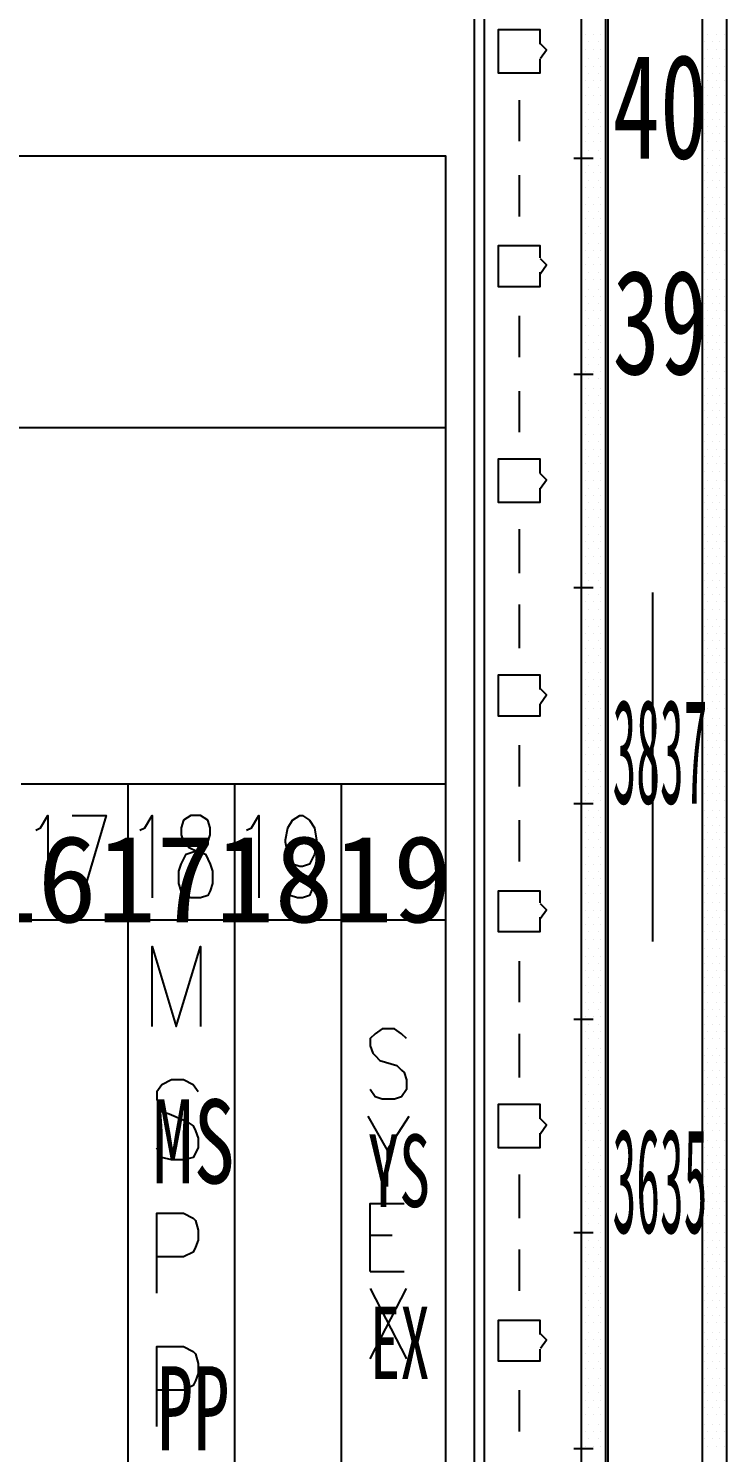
# Model space of a CAD drawing. Header units: metres. Extents: x 17 to 1264, y 17 to 859.
# Drawn here: x 301.1 to 342.6, y 573.6 to 658.2 of the extents above; entities that cross this region are included whole.
import ezdxf

# ---------------------------------------------------------------- set-up
doc = ezdxf.new("R2010")
doc.units = ezdxf.units.M
for name, color, linetype in [('LINES', 7, 'Continuous'), ('POLYLINES', 4, 'Continuous'), ('RECTS', 7, 'Continuous'), ('TEXTS', 3, 'Continuous')]:
    doc.layers.add(name, color=color, linetype=linetype)

msp = doc.modelspace()

# ---------------------------------------------------------------- linework, layer by layer
at = {"layer": 'LINES'}
for p, q in [((327.59, 152.64), (327.59, 755.14)), ((334.22, 657.79), (334.22, 657.79)), ((334.65, 657.79), (334.65, 657.79)), ((335.08, 657.79), (335.08, 657.79)), ((341.42, 657.79), (341.42, 657.79)), ((341.99, 657.79), (341.99, 657.79)), ((342.43, 657.79), (342.43, 657.79)), ((334.22, 656.93), (334.22, 656.93)), ((334.36, 657.36), (334.36, 657.36)), ((334.65, 656.93), (334.65, 656.93)), ((334.94, 657.36), (334.94, 657.36)), ((335.08, 656.93), (335.08, 656.93)), ((335.37, 657.36), (335.37, 657.36)), ((341.27, 657.36), (341.27, 657.36)), ((341.42, 656.93), (341.42, 656.93)), ((341.71, 657.36), (341.71, 657.36)), ((341.99, 656.93), (341.99, 656.93)), ((342.14, 657.36), (342.14, 657.36)), ((342.43, 656.93), (342.43, 656.93)), ((334.36, 656.35), (334.36, 656.35)), ((334.94, 656.35), (334.94, 656.35)), ((335.37, 656.35), (335.37, 656.35)), ((341.27, 656.35), (341.27, 656.35)), ((341.71, 656.35), (341.71, 656.35)), ((342.14, 656.35), (342.14, 656.35)), ((334.22, 655.92), (334.22, 655.92)), ((334.36, 655.49), (334.36, 655.49)), ((334.65, 655.92), (334.65, 655.92)), ((334.94, 655.49), (334.94, 655.49)), ((335.08, 655.92), (335.08, 655.92)), ((335.37, 655.49), (335.37, 655.49)), ((341.27, 655.49), (341.27, 655.49)), ((341.42, 655.92), (341.42, 655.92)), ((341.71, 655.49), (341.71, 655.49)), ((341.99, 655.92), (341.99, 655.92)), ((342.14, 655.49), (342.14, 655.49)), ((342.43, 655.92), (342.43, 655.92)), ((334.22, 655.06), (334.22, 655.06)), ((334.36, 654.62), (334.36, 654.62)), ((334.65, 655.06), (334.65, 655.06)), ((334.94, 654.62), (334.94, 654.62)), ((335.08, 655.06), (335.08, 655.06)), ((335.37, 654.62), (335.37, 654.62)), ((341.27, 654.62), (341.27, 654.62)), ((341.42, 655.06), (341.42, 655.06)), ((341.71, 654.62), (341.71, 654.62)), ((341.99, 655.06), (341.99, 655.06)), ((342.14, 654.62), (342.14, 654.62)), ((342.43, 655.06), (342.43, 655.06)), ((330.26, 653.9), (330.26, 651.46)), ((334.22, 654.19), (334.22, 654.19)), ((334.36, 653.62), (334.36, 653.62)), ((334.65, 654.19), (334.65, 654.19)), ((334.94, 653.62), (334.94, 653.62)), ((335.08, 654.19), (335.08, 654.19)), ((335.37, 653.62), (335.37, 653.62)), ((341.27, 653.62), (341.27, 653.62)), ((341.42, 654.19), (341.42, 654.19)), ((341.71, 653.62), (341.71, 653.62)), ((341.99, 654.19), (341.99, 654.19)), ((342.14, 653.62), (342.14, 653.62)), ((342.43, 654.19), (342.43, 654.19)), ((334.22, 653.18), (334.22, 653.18)), ((334.36, 652.75), (334.36, 652.75)), ((334.65, 653.18), (334.65, 653.18)), ((334.94, 652.75), (334.94, 652.75)), ((335.08, 653.18), (335.08, 653.18)), ((335.37, 652.75), (335.37, 652.75)), ((341.27, 652.75), (341.27, 652.75)), ((341.42, 653.18), (341.42, 653.18)), ((341.71, 652.75), (341.71, 652.75)), ((341.99, 653.18), (341.99, 653.18)), ((342.14, 652.75), (342.14, 652.75)), ((342.43, 653.18), (342.43, 653.18)), ((334.22, 652.32), (334.22, 652.32)), ((334.36, 651.89), (334.36, 651.89)), ((334.65, 652.32), (334.65, 652.32)), ((334.94, 651.89), (334.94, 651.89)), ((335.08, 652.32), (335.08, 652.32)), ((335.37, 651.89), (335.37, 651.89)), ((341.27, 651.89), (341.27, 651.89)), ((341.42, 652.32), (341.42, 652.32)), ((341.71, 651.89), (341.71, 651.89)), ((341.99, 652.32), (341.99, 652.32)), ((342.14, 651.89), (342.14, 651.89)), ((342.43, 652.32), (342.43, 652.32)), ((334.22, 651.46), (334.22, 651.46)), ((334.65, 651.46), (334.65, 651.46)), ((335.08, 651.46), (335.08, 651.46)), ((341.42, 651.46), (341.42, 651.46)), ((341.99, 651.46), (341.99, 651.46)), ((342.43, 651.46), (342.43, 651.46)), ((328.17, 650.59), (328.17, 433.58)), ((333.5, 650.45), (334.65, 650.45)), ((334.22, 650.45), (334.22, 650.45)), ((334.36, 650.88), (334.36, 650.88)), ((334.65, 650.45), (334.65, 650.45)), ((334.94, 650.88), (334.94, 650.88)), ((335.08, 650.45), (335.08, 650.45)), ((335.37, 650.88), (335.37, 650.88)), ((341.27, 650.88), (341.27, 650.88)), ((341.42, 650.45), (341.42, 650.45)), ((341.71, 650.88), (341.71, 650.88)), ((341.99, 650.45), (341.99, 650.45)), ((342.14, 650.88), (342.14, 650.88)), ((342.43, 650.45), (342.43, 650.45)), ((330.26, 649.44), (330.26, 646.99)), ((334.22, 649.58), (334.22, 649.58)), ((334.36, 650.02), (334.36, 650.02)), ((334.65, 649.58), (334.65, 649.58)), ((334.94, 650.02), (334.94, 650.02)), ((335.08, 649.58), (335.08, 649.58)), ((335.37, 650.02), (335.37, 650.02)), ((341.27, 650.02), (341.27, 650.02)), ((341.42, 649.58), (341.42, 649.58)), ((341.71, 650.02), (341.71, 650.02)), ((341.99, 649.58), (341.99, 649.58)), ((342.14, 650.02), (342.14, 650.02)), ((342.43, 649.58), (342.43, 649.58)), ((334.22, 648.72), (334.22, 648.72)), ((334.36, 649.15), (334.36, 649.15)), ((334.65, 648.72), (334.65, 648.72)), ((334.94, 649.15), (334.94, 649.15)), ((335.08, 648.72), (335.08, 648.72)), ((335.37, 649.15), (335.37, 649.15)), ((341.27, 649.15), (341.27, 649.15)), ((341.42, 648.72), (341.42, 648.72)), ((341.71, 649.15), (341.71, 649.15)), ((341.99, 648.72), (341.99, 648.72)), ((342.14, 649.15), (342.14, 649.15)), ((342.43, 648.72), (342.43, 648.72)), ((334.22, 647.71), (334.22, 647.71)), ((334.36, 648.14), (334.36, 648.14)), ((334.65, 647.71), (334.65, 647.71)), ((334.94, 648.14), (334.94, 648.14)), ((335.08, 647.71), (335.08, 647.71)), ((335.37, 648.14), (335.37, 648.14)), ((341.27, 648.14), (341.27, 648.14)), ((341.42, 647.71), (341.42, 647.71)), ((341.71, 648.14), (341.71, 648.14)), ((341.99, 647.71), (341.99, 647.71)), ((342.14, 648.14), (342.14, 648.14)), ((342.43, 647.71), (342.43, 647.71)), ((334.22, 646.85), (334.22, 646.85)), ((334.36, 647.28), (334.36, 647.28)), ((334.65, 646.85), (334.65, 646.85)), ((334.94, 647.28), (334.94, 647.28)), ((335.08, 646.85), (335.08, 646.85)), ((335.37, 647.28), (335.37, 647.28)), ((341.27, 647.28), (341.27, 647.28)), ((341.42, 646.85), (341.42, 646.85)), ((341.71, 647.28), (341.71, 647.28)), ((341.99, 646.85), (341.99, 646.85)), ((342.14, 647.28), (342.14, 647.28)), ((342.43, 646.85), (342.43, 646.85)), ((334.22, 645.98), (334.22, 645.98)), ((334.36, 646.42), (334.36, 646.42)), ((334.65, 645.98), (334.65, 645.98)), ((334.94, 646.42), (334.94, 646.42)), ((335.08, 645.98), (335.08, 645.98)), ((335.37, 646.42), (335.37, 646.42)), ((341.27, 646.42), (341.27, 646.42)), ((341.42, 645.98), (341.42, 645.98)), ((341.71, 646.42), (341.71, 646.42)), ((341.99, 645.98), (341.99, 645.98)), ((342.14, 646.42), (342.14, 646.42)), ((342.43, 645.98), (342.43, 645.98)), ((334.36, 645.41), (334.36, 645.41)), ((334.94, 645.41), (334.94, 645.41)), ((335.37, 645.41), (335.37, 645.41)), ((341.27, 645.41), (341.27, 645.41)), ((341.71, 645.41), (341.71, 645.41)), ((342.14, 645.41), (342.14, 645.41)), ((334.22, 644.98), (334.22, 644.98)), ((334.36, 644.54), (334.36, 644.54)), ((334.65, 644.98), (334.65, 644.98)), ((334.94, 644.54), (334.94, 644.54)), ((335.08, 644.98), (335.08, 644.98)), ((335.37, 644.54), (335.37, 644.54)), ((341.27, 644.54), (341.27, 644.54)), ((341.42, 644.98), (341.42, 644.98)), ((341.71, 644.54), (341.71, 644.54)), ((341.99, 644.98), (341.99, 644.98)), ((342.14, 644.54), (342.14, 644.54)), ((342.43, 644.98), (342.43, 644.98)), ((334.22, 644.11), (334.22, 644.11)), ((334.36, 643.68), (334.36, 643.68)), ((334.65, 644.11), (334.65, 644.11)), ((334.94, 643.68), (334.94, 643.68)), ((335.08, 644.11), (335.08, 644.11)), ((335.37, 643.68), (335.37, 643.68)), ((341.27, 643.68), (341.27, 643.68)), ((341.42, 644.11), (341.42, 644.11)), ((341.71, 643.68), (341.71, 643.68)), ((341.99, 644.11), (341.99, 644.11)), ((342.14, 643.68), (342.14, 643.68)), ((342.43, 644.11), (342.43, 644.11)), ((334.22, 643.25), (334.22, 643.25)), ((334.36, 642.67), (334.36, 642.67)), ((334.65, 643.25), (334.65, 643.25)), ((334.94, 642.67), (334.94, 642.67)), ((335.08, 643.25), (335.08, 643.25)), ((335.37, 642.67), (335.37, 642.67)), ((341.27, 642.67), (341.27, 642.67)), ((341.42, 643.25), (341.42, 643.25)), ((341.71, 642.67), (341.71, 642.67)), ((341.99, 643.25), (341.99, 643.25)), ((342.14, 642.67), (342.14, 642.67)), ((342.43, 643.25), (342.43, 643.25)), ((334.22, 642.24), (334.22, 642.24)), ((334.36, 641.81), (334.36, 641.81)), ((334.65, 642.24), (334.65, 642.24)), ((334.94, 641.81), (334.94, 641.81)), ((335.08, 642.24), (335.08, 642.24)), ((335.37, 641.81), (335.37, 641.81)), ((341.27, 641.81), (341.27, 641.81)), ((341.42, 642.24), (341.42, 642.24)), ((341.71, 641.81), (341.71, 641.81)), ((341.99, 642.24), (341.99, 642.24)), ((342.14, 641.81), (342.14, 641.81)), ((342.43, 642.24), (342.43, 642.24)), ((330.26, 641.09), (330.26, 638.64)), ((334.22, 641.38), (334.22, 641.38)), ((334.36, 640.94), (334.36, 640.94)), ((334.65, 641.38), (334.65, 641.38)), ((334.94, 640.94), (334.94, 640.94)), ((335.08, 641.38), (335.08, 641.38)), ((335.37, 640.94), (335.37, 640.94)), ((341.27, 640.94), (341.27, 640.94)), ((341.42, 641.38), (341.42, 641.38)), ((341.71, 640.94), (341.71, 640.94)), ((341.99, 641.38), (341.99, 641.38)), ((342.14, 640.94), (342.14, 640.94)), ((342.43, 641.38), (342.43, 641.38)), ((334.22, 640.51), (334.22, 640.51)), ((334.65, 640.51), (334.65, 640.51)), ((335.08, 640.51), (335.08, 640.51)), ((341.42, 640.51), (341.42, 640.51)), ((341.99, 640.51), (341.99, 640.51)), ((342.43, 640.51), (342.43, 640.51)), ((334.22, 639.5), (334.22, 639.5)), ((334.36, 639.94), (334.36, 639.94)), ((334.65, 639.5), (334.65, 639.5)), ((334.94, 639.94), (334.94, 639.94)), ((335.08, 639.5), (335.08, 639.5)), ((335.37, 639.94), (335.37, 639.94)), ((341.27, 639.94), (341.27, 639.94)), ((341.42, 639.5), (341.42, 639.5)), ((341.71, 639.94), (341.71, 639.94)), ((341.99, 639.5), (341.99, 639.5)), ((342.14, 639.94), (342.14, 639.94)), ((342.43, 639.5), (342.43, 639.5)), ((334.22, 638.64), (334.22, 638.64)), ((334.36, 639.07), (334.36, 639.07)), ((334.65, 638.64), (334.65, 638.64)), ((334.94, 639.07), (334.94, 639.07)), ((335.08, 638.64), (335.08, 638.64)), ((335.37, 639.07), (335.37, 639.07)), ((341.27, 639.07), (341.27, 639.07)), ((341.42, 638.64), (341.42, 638.64)), ((341.71, 639.07), (341.71, 639.07)), ((341.99, 638.64), (341.99, 638.64)), ((342.14, 639.07), (342.14, 639.07)), ((342.43, 638.64), (342.43, 638.64)), ((333.5, 637.63), (334.65, 637.63)), ((334.22, 637.78), (334.22, 637.78)), ((334.36, 638.21), (334.36, 638.21)), ((334.65, 637.78), (334.65, 637.78)), ((334.94, 638.21), (334.94, 638.21)), ((335.08, 637.78), (335.08, 637.78)), ((335.37, 638.21), (335.37, 638.21)), ((341.27, 638.21), (341.27, 638.21)), ((341.42, 637.78), (341.42, 637.78)), ((341.71, 638.21), (341.71, 638.21)), ((341.99, 637.78), (341.99, 637.78)), ((342.14, 638.21), (342.14, 638.21)), ((342.43, 637.78), (342.43, 637.78)), ((334.22, 636.77), (334.22, 636.77)), ((334.36, 637.34), (334.36, 637.34)), ((334.65, 636.77), (334.65, 636.77)), ((334.94, 637.34), (334.94, 637.34)), ((335.08, 636.77), (335.08, 636.77)), ((335.37, 637.34), (335.37, 637.34)), ((341.27, 637.34), (341.27, 637.34)), ((341.42, 636.77), (341.42, 636.77)), ((341.71, 637.34), (341.71, 637.34)), ((341.99, 636.77), (341.99, 636.77)), ((342.14, 637.34), (342.14, 637.34)), ((342.43, 636.77), (342.43, 636.77)), ((330.26, 636.62), (330.26, 634.18)), ((334.22, 635.9), (334.22, 635.9)), ((334.36, 636.34), (334.36, 636.34)), ((334.65, 635.9), (334.65, 635.9)), ((334.94, 636.34), (334.94, 636.34)), ((335.08, 635.9), (335.08, 635.9)), ((335.37, 636.34), (335.37, 636.34)), ((341.27, 636.34), (341.27, 636.34)), ((341.42, 635.9), (341.42, 635.9)), ((341.71, 636.34), (341.71, 636.34)), ((341.99, 635.9), (341.99, 635.9)), ((342.14, 636.34), (342.14, 636.34)), ((342.43, 635.9), (342.43, 635.9)), ((334.22, 635.04), (334.22, 635.04)), ((334.36, 635.47), (334.36, 635.47)), ((334.65, 635.04), (334.65, 635.04)), ((334.94, 635.47), (334.94, 635.47)), ((335.08, 635.04), (335.08, 635.04)), ((335.37, 635.47), (335.37, 635.47)), ((341.27, 635.47), (341.27, 635.47)), ((341.42, 635.04), (341.42, 635.04)), ((341.71, 635.47), (341.71, 635.47)), ((341.99, 635.04), (341.99, 635.04)), ((342.14, 635.47), (342.14, 635.47)), ((342.43, 635.04), (342.43, 635.04)), ((187.34, 634.46), (325.87, 634.46)), ((334.36, 634.61), (334.36, 634.61)), ((334.94, 634.61), (334.94, 634.61)), ((335.37, 634.61), (335.37, 634.61)), ((341.27, 634.61), (341.27, 634.61)), ((341.71, 634.61), (341.71, 634.61)), ((342.14, 634.61), (342.14, 634.61)), ((334.22, 634.03), (334.22, 634.03)), ((334.36, 633.6), (334.36, 633.6)), ((334.65, 634.03), (334.65, 634.03)), ((334.94, 633.6), (334.94, 633.6)), ((335.08, 634.03), (335.08, 634.03)), ((335.37, 633.6), (335.37, 633.6)), ((341.27, 633.6), (341.27, 633.6)), ((341.42, 634.03), (341.42, 634.03)), ((341.71, 633.6), (341.71, 633.6)), ((341.99, 634.03), (341.99, 634.03)), ((342.14, 633.6), (342.14, 633.6)), ((342.43, 634.03), (342.43, 634.03)), ((334.22, 633.17), (334.22, 633.17)), ((334.36, 632.74), (334.36, 632.74)), ((334.65, 633.17), (334.65, 633.17)), ((334.94, 632.74), (334.94, 632.74)), ((335.08, 633.17), (335.08, 633.17)), ((335.37, 632.74), (335.37, 632.74)), ((341.27, 632.74), (341.27, 632.74)), ((341.42, 633.17), (341.42, 633.17)), ((341.71, 632.74), (341.71, 632.74)), ((341.99, 633.17), (341.99, 633.17)), ((342.14, 632.74), (342.14, 632.74)), ((342.43, 633.17), (342.43, 633.17)), ((334.22, 632.3), (334.22, 632.3)), ((334.36, 631.87), (334.36, 631.87)), ((334.65, 632.3), (334.65, 632.3)), ((334.94, 631.87), (334.94, 631.87)), ((335.08, 632.3), (335.08, 632.3)), ((335.37, 631.87), (335.37, 631.87)), ((341.27, 631.87), (341.27, 631.87)), ((341.42, 632.3), (341.42, 632.3)), ((341.71, 631.87), (341.71, 631.87)), ((341.99, 632.3), (341.99, 632.3)), ((342.14, 631.87), (342.14, 631.87)), ((342.43, 632.3), (342.43, 632.3)), ((334.22, 631.3), (334.22, 631.3)), ((334.36, 630.86), (334.36, 630.86)), ((334.65, 631.3), (334.65, 631.3)), ((334.94, 630.86), (334.94, 630.86)), ((335.08, 631.3), (335.08, 631.3)), ((335.37, 630.86), (335.37, 630.86)), ((341.27, 630.86), (341.27, 630.86)), ((341.42, 631.3), (341.42, 631.3)), ((341.71, 630.86), (341.71, 630.86)), ((341.99, 631.3), (341.99, 631.3)), ((342.14, 630.86), (342.14, 630.86)), ((342.43, 631.3), (342.43, 631.3)), ((334.22, 630.43), (334.22, 630.43)), ((334.36, 630), (334.36, 630)), ((334.65, 630.43), (334.65, 630.43)), ((334.94, 630), (334.94, 630)), ((335.08, 630.43), (335.08, 630.43)), ((335.37, 630), (335.37, 630)), ((341.27, 630), (341.27, 630)), ((341.42, 630.43), (341.42, 630.43)), ((341.71, 630), (341.71, 630)), ((341.99, 630.43), (341.99, 630.43)), ((342.14, 630), (342.14, 630)), ((342.43, 630.43), (342.43, 630.43)), ((334.22, 629.57), (334.22, 629.57)), ((334.36, 629.14), (334.36, 629.14)), ((334.65, 629.57), (334.65, 629.57)), ((334.94, 629.14), (334.94, 629.14)), ((335.08, 629.57), (335.08, 629.57)), ((335.37, 629.14), (335.37, 629.14)), ((341.27, 629.14), (341.27, 629.14)), ((341.42, 629.57), (341.42, 629.57)), ((341.71, 629.14), (341.71, 629.14)), ((341.99, 629.57), (341.99, 629.57)), ((342.14, 629.14), (342.14, 629.14)), ((342.43, 629.57), (342.43, 629.57)), ((330.26, 628.42), (330.26, 625.82)), ((334.22, 628.56), (334.22, 628.56)), ((334.65, 628.56), (334.65, 628.56)), ((335.08, 628.56), (335.08, 628.56)), ((341.42, 628.56), (341.42, 628.56)), ((341.99, 628.56), (341.99, 628.56)), ((342.43, 628.56), (342.43, 628.56)), ((334.22, 627.7), (334.22, 627.7)), ((334.36, 628.13), (334.36, 628.13)), ((334.65, 627.7), (334.65, 627.7)), ((334.94, 628.13), (334.94, 628.13)), ((335.08, 627.7), (335.08, 627.7)), ((335.37, 628.13), (335.37, 628.13)), ((341.27, 628.13), (341.27, 628.13)), ((341.42, 627.7), (341.42, 627.7)), ((341.71, 628.13), (341.71, 628.13)), ((341.99, 627.7), (341.99, 627.7)), ((342.14, 628.13), (342.14, 628.13)), ((342.43, 627.7), (342.43, 627.7)), ((334.22, 626.83), (334.22, 626.83)), ((334.36, 627.26), (334.36, 627.26)), ((334.65, 626.83), (334.65, 626.83)), ((334.94, 627.26), (334.94, 627.26)), ((335.08, 626.83), (335.08, 626.83)), ((335.37, 627.26), (335.37, 627.26)), ((341.27, 627.26), (341.27, 627.26)), ((341.42, 626.83), (341.42, 626.83)), ((341.71, 627.26), (341.71, 627.26)), ((341.99, 626.83), (341.99, 626.83)), ((342.14, 627.26), (342.14, 627.26)), ((342.43, 626.83), (342.43, 626.83)), ((334.22, 625.82), (334.22, 625.82)), ((334.36, 626.4), (334.36, 626.4)), ((334.65, 625.82), (334.65, 625.82)), ((334.94, 626.4), (334.94, 626.4)), ((335.08, 625.82), (335.08, 625.82)), ((335.37, 626.4), (335.37, 626.4)), ((341.27, 626.4), (341.27, 626.4)), ((341.42, 625.82), (341.42, 625.82)), ((341.71, 626.4), (341.71, 626.4)), ((341.99, 625.82), (341.99, 625.82)), ((342.14, 626.4), (342.14, 626.4)), ((342.43, 625.82), (342.43, 625.82)), ((333.5, 624.96), (334.65, 624.96)), ((334.22, 624.96), (334.22, 624.96)), ((334.36, 625.39), (334.36, 625.39)), ((334.65, 624.96), (334.65, 624.96)), ((334.94, 625.39), (334.94, 625.39)), ((335.08, 624.96), (335.08, 624.96)), ((335.37, 625.39), (335.37, 625.39)), ((341.27, 625.39), (341.27, 625.39)), ((341.42, 624.96), (341.42, 624.96)), ((341.71, 625.39), (341.71, 625.39)), ((341.99, 624.96), (341.99, 624.96)), ((342.14, 625.39), (342.14, 625.39)), ((342.43, 624.96), (342.43, 624.96)), ((330.26, 623.95), (330.26, 621.36)), ((334.22, 624.1), (334.22, 624.1)), ((334.36, 624.53), (334.36, 624.53)), ((334.65, 624.1), (334.65, 624.1)), ((334.94, 624.53), (334.94, 624.53)), ((335.08, 624.1), (335.08, 624.1)), ((335.37, 624.53), (335.37, 624.53)), ((338.18, 624.67), (338.18, 603.94)), ((341.27, 624.53), (341.27, 624.53)), ((341.42, 624.1), (341.42, 624.1)), ((341.71, 624.53), (341.71, 624.53)), ((341.99, 624.1), (341.99, 624.1)), ((342.14, 624.53), (342.14, 624.53)), ((342.43, 624.1), (342.43, 624.1)), ((334.36, 623.66), (334.36, 623.66)), ((334.94, 623.66), (334.94, 623.66)), ((335.37, 623.66), (335.37, 623.66)), ((341.27, 623.66), (341.27, 623.66)), ((341.71, 623.66), (341.71, 623.66)), ((342.14, 623.66), (342.14, 623.66)), ((334.22, 623.09), (334.22, 623.09)), ((334.36, 622.66), (334.36, 622.66)), ((334.65, 623.09), (334.65, 623.09)), ((334.94, 622.66), (334.94, 622.66)), ((335.08, 623.09), (335.08, 623.09)), ((335.37, 622.66), (335.37, 622.66)), ((341.27, 622.66), (341.27, 622.66)), ((341.42, 623.09), (341.42, 623.09)), ((341.71, 622.66), (341.71, 622.66)), ((341.99, 623.09), (341.99, 623.09)), ((342.14, 622.66), (342.14, 622.66)), ((342.43, 623.09), (342.43, 623.09)), ((334.22, 622.22), (334.22, 622.22)), ((334.36, 621.79), (334.36, 621.79)), ((334.65, 622.22), (334.65, 622.22)), ((334.94, 621.79), (334.94, 621.79)), ((335.08, 622.22), (335.08, 622.22)), ((335.37, 621.79), (335.37, 621.79)), ((341.27, 621.79), (341.27, 621.79)), ((341.42, 622.22), (341.42, 622.22)), ((341.71, 621.79), (341.71, 621.79)), ((341.99, 622.22), (341.99, 622.22)), ((342.14, 621.79), (342.14, 621.79)), ((342.43, 622.22), (342.43, 622.22)), ((334.22, 621.36), (334.22, 621.36)), ((334.36, 620.93), (334.36, 620.93)), ((334.65, 621.36), (334.65, 621.36)), ((334.94, 620.93), (334.94, 620.93)), ((335.08, 621.36), (335.08, 621.36)), ((335.37, 620.93), (335.37, 620.93)), ((341.27, 620.93), (341.27, 620.93)), ((341.42, 621.36), (341.42, 621.36)), ((341.71, 620.93), (341.71, 620.93)), ((341.99, 621.36), (341.99, 621.36)), ((342.14, 620.93), (342.14, 620.93)), ((342.43, 621.36), (342.43, 621.36)), ((334.22, 620.5), (334.22, 620.5)), ((334.36, 619.92), (334.36, 619.92)), ((334.65, 620.5), (334.65, 620.5)), ((334.94, 619.92), (334.94, 619.92)), ((335.08, 620.5), (335.08, 620.5)), ((335.37, 619.92), (335.37, 619.92)), ((341.27, 619.92), (341.27, 619.92)), ((341.42, 620.5), (341.42, 620.5)), ((341.71, 619.92), (341.71, 619.92)), ((341.99, 620.5), (341.99, 620.5)), ((342.14, 619.92), (342.14, 619.92)), ((342.43, 620.5), (342.43, 620.5)), ((334.22, 619.49), (334.22, 619.49)), ((334.36, 619.06), (334.36, 619.06)), ((334.65, 619.49), (334.65, 619.49)), ((334.94, 619.06), (334.94, 619.06)), ((335.08, 619.49), (335.08, 619.49)), ((335.37, 619.06), (335.37, 619.06)), ((341.27, 619.06), (341.27, 619.06)), ((341.42, 619.49), (341.42, 619.49)), ((341.71, 619.06), (341.71, 619.06)), ((341.99, 619.49), (341.99, 619.49)), ((342.14, 619.06), (342.14, 619.06)), ((342.43, 619.49), (342.43, 619.49)), ((334.22, 618.62), (334.22, 618.62)), ((334.36, 618.19), (334.36, 618.19)), ((334.65, 618.62), (334.65, 618.62)), ((334.94, 618.19), (334.94, 618.19)), ((335.08, 618.62), (335.08, 618.62)), ((335.37, 618.19), (335.37, 618.19)), ((341.27, 618.19), (341.27, 618.19)), ((341.42, 618.62), (341.42, 618.62)), ((341.71, 618.19), (341.71, 618.19)), ((341.99, 618.62), (341.99, 618.62)), ((342.14, 618.19), (342.14, 618.19)), ((342.43, 618.62), (342.43, 618.62)), ((334.22, 617.76), (334.22, 617.76)), ((334.65, 617.76), (334.65, 617.76)), ((335.08, 617.76), (335.08, 617.76)), ((341.42, 617.76), (341.42, 617.76)), ((341.99, 617.76), (341.99, 617.76)), ((342.43, 617.76), (342.43, 617.76)), ((334.22, 616.75), (334.22, 616.75)), ((334.36, 617.18), (334.36, 617.18)), ((334.65, 616.75), (334.65, 616.75)), ((334.94, 617.18), (334.94, 617.18)), ((335.08, 616.75), (335.08, 616.75)), ((335.37, 617.18), (335.37, 617.18)), ((341.27, 617.18), (341.27, 617.18)), ((341.42, 616.75), (341.42, 616.75)), ((341.71, 617.18), (341.71, 617.18)), ((341.99, 616.75), (341.99, 616.75)), ((342.14, 617.18), (342.14, 617.18)), ((342.43, 616.75), (342.43, 616.75)), ((330.26, 615.6), (330.26, 613.15)), ((334.22, 615.89), (334.22, 615.89)), ((334.36, 616.32), (334.36, 616.32)), ((334.65, 615.89), (334.65, 615.89)), ((334.94, 616.32), (334.94, 616.32)), ((335.08, 615.89), (335.08, 615.89)), ((335.37, 616.32), (335.37, 616.32)), ((341.27, 616.32), (341.27, 616.32)), ((341.42, 615.89), (341.42, 615.89)), ((341.71, 616.32), (341.71, 616.32)), ((341.99, 615.89), (341.99, 615.89)), ((342.14, 616.32), (342.14, 616.32)), ((342.43, 615.89), (342.43, 615.89)), ((334.22, 615.02), (334.22, 615.02)), ((334.36, 615.46), (334.36, 615.46)), ((334.65, 615.02), (334.65, 615.02)), ((334.94, 615.46), (334.94, 615.46)), ((335.08, 615.02), (335.08, 615.02)), ((335.37, 615.46), (335.37, 615.46)), ((341.27, 615.46), (341.27, 615.46)), ((341.42, 615.02), (341.42, 615.02)), ((341.71, 615.46), (341.71, 615.46)), ((341.99, 615.02), (341.99, 615.02)), ((342.14, 615.46), (342.14, 615.46)), ((342.43, 615.02), (342.43, 615.02)), ((334.22, 614.02), (334.22, 614.02)), ((334.36, 614.45), (334.36, 614.45)), ((334.65, 614.02), (334.65, 614.02)), ((334.94, 614.45), (334.94, 614.45)), ((335.08, 614.02), (335.08, 614.02)), ((335.37, 614.45), (335.37, 614.45)), ((341.27, 614.45), (341.27, 614.45)), ((341.42, 614.02), (341.42, 614.02)), ((341.71, 614.45), (341.71, 614.45)), ((341.99, 614.02), (341.99, 614.02)), ((342.14, 614.45), (342.14, 614.45)), ((342.43, 614.02), (342.43, 614.02)), ((300.67, 613.3), (307, 613.3)), ((307, 613.3), (307, 595.44)), ((307, 613.3), (313.34, 613.3)), ((313.34, 613.3), (313.34, 595.44)), ((313.34, 613.3), (319.67, 613.3)), ((319.67, 613.3), (319.67, 595.44)), ((319.67, 613.3), (325.87, 613.3)), ((325.87, 613.3), (325.87, 595.44)), ((334.22, 613.15), (334.22, 613.15)), ((334.36, 613.58), (334.36, 613.58)), ((334.65, 613.15), (334.65, 613.15)), ((334.94, 613.58), (334.94, 613.58)), ((335.08, 613.15), (335.08, 613.15)), ((335.37, 613.58), (335.37, 613.58)), ((341.27, 613.58), (341.27, 613.58)), ((341.42, 613.15), (341.42, 613.15)), ((341.71, 613.58), (341.71, 613.58)), ((341.99, 613.15), (341.99, 613.15)), ((342.14, 613.58), (342.14, 613.58)), ((342.43, 613.15), (342.43, 613.15)), ((333.5, 612.14), (334.65, 612.14)), ((334.22, 612.29), (334.22, 612.29)), ((334.36, 612.72), (334.36, 612.72)), ((334.65, 612.29), (334.65, 612.29)), ((334.94, 612.72), (334.94, 612.72)), ((335.08, 612.29), (335.08, 612.29)), ((335.37, 612.72), (335.37, 612.72)), ((341.27, 612.72), (341.27, 612.72)), ((341.42, 612.29), (341.42, 612.29)), ((341.71, 612.72), (341.71, 612.72)), ((341.99, 612.29), (341.99, 612.29)), ((342.14, 612.72), (342.14, 612.72)), ((342.43, 612.29), (342.43, 612.29)), ((334.22, 611.28), (334.22, 611.28)), ((334.36, 611.71), (334.36, 611.71)), ((334.65, 611.28), (334.65, 611.28)), ((334.94, 611.71), (334.94, 611.71)), ((335.08, 611.28), (335.08, 611.28)), ((335.37, 611.71), (335.37, 611.71)), ((341.27, 611.71), (341.27, 611.71)), ((341.42, 611.28), (341.42, 611.28)), ((341.71, 611.71), (341.71, 611.71)), ((341.99, 611.28), (341.99, 611.28)), ((342.14, 611.71), (342.14, 611.71)), ((342.43, 611.28), (342.43, 611.28)), ((330.26, 611.14), (330.26, 608.69)), ((334.36, 610.85), (334.36, 610.85)), ((334.94, 610.85), (334.94, 610.85)), ((335.37, 610.85), (335.37, 610.85)), ((341.27, 610.85), (341.27, 610.85)), ((341.71, 610.85), (341.71, 610.85)), ((342.14, 610.85), (342.14, 610.85)), ((334.22, 610.42), (334.22, 610.42)), ((334.36, 609.98), (334.36, 609.98)), ((334.65, 610.42), (334.65, 610.42)), ((334.94, 609.98), (334.94, 609.98)), ((335.08, 610.42), (335.08, 610.42)), ((335.37, 609.98), (335.37, 609.98)), ((341.27, 609.98), (341.27, 609.98)), ((341.42, 610.42), (341.42, 610.42)), ((341.71, 609.98), (341.71, 609.98)), ((341.99, 610.42), (341.99, 610.42)), ((342.14, 609.98), (342.14, 609.98)), ((342.43, 610.42), (342.43, 610.42)), ((334.22, 609.55), (334.22, 609.55)), ((334.36, 608.98), (334.36, 608.98)), ((334.65, 609.55), (334.65, 609.55)), ((334.94, 608.98), (334.94, 608.98)), ((335.08, 609.55), (335.08, 609.55)), ((335.37, 608.98), (335.37, 608.98)), ((341.27, 608.98), (341.27, 608.98)), ((341.42, 609.55), (341.42, 609.55)), ((341.71, 608.98), (341.71, 608.98)), ((341.99, 609.55), (341.99, 609.55)), ((342.14, 608.98), (342.14, 608.98)), ((342.43, 609.55), (342.43, 609.55)), ((334.22, 608.54), (334.22, 608.54)), ((334.36, 608.11), (334.36, 608.11)), ((334.65, 608.54), (334.65, 608.54)), ((334.94, 608.11), (334.94, 608.11)), ((335.08, 608.54), (335.08, 608.54)), ((335.37, 608.11), (335.37, 608.11)), ((341.27, 608.11), (341.27, 608.11)), ((341.42, 608.54), (341.42, 608.54)), ((341.71, 608.11), (341.71, 608.11)), ((341.99, 608.54), (341.99, 608.54)), ((342.14, 608.11), (342.14, 608.11)), ((342.43, 608.54), (342.43, 608.54)), ((334.22, 607.68), (334.22, 607.68)), ((334.36, 607.25), (334.36, 607.25)), ((334.65, 607.68), (334.65, 607.68)), ((334.94, 607.25), (334.94, 607.25)), ((335.08, 607.68), (335.08, 607.68)), ((335.37, 607.25), (335.37, 607.25)), ((341.27, 607.25), (341.27, 607.25)), ((341.42, 607.68), (341.42, 607.68)), ((341.71, 607.25), (341.71, 607.25)), ((341.99, 607.68), (341.99, 607.68)), ((342.14, 607.25), (342.14, 607.25)), ((342.43, 607.68), (342.43, 607.68)), ((334.22, 606.82), (334.22, 606.82)), ((334.36, 606.24), (334.36, 606.24)), ((334.65, 606.82), (334.65, 606.82)), ((334.94, 606.24), (334.94, 606.24)), ((335.08, 606.82), (335.08, 606.82)), ((335.37, 606.24), (335.37, 606.24)), ((341.27, 606.24), (341.27, 606.24)), ((341.42, 606.82), (341.42, 606.82)), ((341.71, 606.24), (341.71, 606.24)), ((341.99, 606.82), (341.99, 606.82)), ((342.14, 606.24), (342.14, 606.24)), ((342.43, 606.82), (342.43, 606.82)), ((334.22, 605.81), (334.22, 605.81)), ((334.36, 605.38), (334.36, 605.38)), ((334.65, 605.81), (334.65, 605.81)), ((334.94, 605.38), (334.94, 605.38)), ((335.08, 605.81), (335.08, 605.81)), ((335.37, 605.38), (335.37, 605.38)), ((341.27, 605.38), (341.27, 605.38)), ((341.42, 605.81), (341.42, 605.81)), ((341.71, 605.38), (341.71, 605.38)), ((341.99, 605.81), (341.99, 605.81)), ((342.14, 605.38), (342.14, 605.38)), ((342.43, 605.81), (342.43, 605.81)), ((187.34, 605.23), (325.87, 605.23)), ((334.22, 604.94), (334.22, 604.94)), ((334.36, 604.51), (334.36, 604.51)), ((334.65, 604.94), (334.65, 604.94)), ((334.94, 604.51), (334.94, 604.51)), ((335.08, 604.94), (335.08, 604.94)), ((335.37, 604.51), (335.37, 604.51)), ((341.27, 604.51), (341.27, 604.51)), ((341.42, 604.94), (341.42, 604.94)), ((341.71, 604.51), (341.71, 604.51)), ((341.99, 604.94), (341.99, 604.94)), ((342.14, 604.51), (342.14, 604.51)), ((342.43, 604.94), (342.43, 604.94)), ((334.22, 604.08), (334.22, 604.08)), ((334.65, 604.08), (334.65, 604.08)), ((335.08, 604.08), (335.08, 604.08)), ((341.42, 604.08), (341.42, 604.08)), ((341.99, 604.08), (341.99, 604.08)), ((342.43, 604.08), (342.43, 604.08)), ((334.22, 603.07), (334.22, 603.07)), ((334.36, 603.5), (334.36, 603.5)), ((334.65, 603.07), (334.65, 603.07)), ((334.94, 603.5), (334.94, 603.5)), ((335.08, 603.07), (335.08, 603.07)), ((335.37, 603.5), (335.37, 603.5)), ((341.27, 603.5), (341.27, 603.5)), ((341.42, 603.07), (341.42, 603.07)), ((341.71, 603.5), (341.71, 603.5)), ((341.99, 603.07), (341.99, 603.07)), ((342.14, 603.5), (342.14, 603.5)), ((342.43, 603.07), (342.43, 603.07)), ((330.26, 602.78), (330.26, 600.34)), ((334.22, 602.21), (334.22, 602.21)), ((334.36, 602.64), (334.36, 602.64)), ((334.65, 602.21), (334.65, 602.21)), ((334.94, 602.64), (334.94, 602.64)), ((335.08, 602.21), (335.08, 602.21)), ((335.37, 602.64), (335.37, 602.64)), ((341.27, 602.64), (341.27, 602.64)), ((341.42, 602.21), (341.42, 602.21)), ((341.71, 602.64), (341.71, 602.64)), ((341.99, 602.21), (341.99, 602.21)), ((342.14, 602.64), (342.14, 602.64)), ((342.43, 602.21), (342.43, 602.21)), ((334.22, 601.34), (334.22, 601.34)), ((334.36, 601.78), (334.36, 601.78)), ((334.65, 601.34), (334.65, 601.34)), ((334.94, 601.78), (334.94, 601.78)), ((335.08, 601.34), (335.08, 601.34)), ((335.37, 601.78), (335.37, 601.78)), ((341.27, 601.78), (341.27, 601.78)), ((341.42, 601.34), (341.42, 601.34)), ((341.71, 601.78), (341.71, 601.78)), ((341.99, 601.34), (341.99, 601.34)), ((342.14, 601.78), (342.14, 601.78)), ((342.43, 601.34), (342.43, 601.34)), ((334.22, 600.34), (334.22, 600.34)), ((334.36, 600.91), (334.36, 600.91)), ((334.65, 600.34), (334.65, 600.34)), ((334.94, 600.91), (334.94, 600.91)), ((335.08, 600.34), (335.08, 600.34)), ((335.37, 600.91), (335.37, 600.91)), ((341.27, 600.91), (341.27, 600.91)), ((341.42, 600.34), (341.42, 600.34)), ((341.71, 600.91), (341.71, 600.91)), ((341.99, 600.34), (341.99, 600.34)), ((342.14, 600.91), (342.14, 600.91)), ((342.43, 600.34), (342.43, 600.34)), ((334.22, 599.47), (334.22, 599.47)), ((334.36, 599.9), (334.36, 599.9)), ((334.65, 599.47), (334.65, 599.47)), ((334.94, 599.9), (334.94, 599.9)), ((335.08, 599.47), (335.08, 599.47)), ((335.37, 599.9), (335.37, 599.9)), ((341.27, 599.9), (341.27, 599.9)), ((341.42, 599.47), (341.42, 599.47)), ((341.71, 599.9), (341.71, 599.9)), ((341.99, 599.47), (341.99, 599.47)), ((342.14, 599.9), (342.14, 599.9)), ((342.43, 599.47), (342.43, 599.47)), ((333.5, 599.33), (334.65, 599.33)), ((334.22, 598.61), (334.22, 598.61)), ((334.36, 599.04), (334.36, 599.04)), ((334.65, 598.61), (334.65, 598.61)), ((334.94, 599.04), (334.94, 599.04)), ((335.08, 598.61), (335.08, 598.61)), ((335.37, 599.04), (335.37, 599.04)), ((341.27, 599.04), (341.27, 599.04)), ((341.42, 598.61), (341.42, 598.61)), ((341.71, 599.04), (341.71, 599.04)), ((341.99, 598.61), (341.99, 598.61)), ((342.14, 599.04), (342.14, 599.04)), ((342.43, 598.61), (342.43, 598.61)), ((330.26, 598.46), (330.26, 595.87)), ((334.36, 598.18), (334.36, 598.18)), ((334.94, 598.18), (334.94, 598.18)), ((335.37, 598.18), (335.37, 598.18)), ((341.27, 598.18), (341.27, 598.18)), ((341.71, 598.18), (341.71, 598.18)), ((342.14, 598.18), (342.14, 598.18)), ((334.22, 597.6), (334.22, 597.6)), ((334.36, 597.17), (334.36, 597.17)), ((334.65, 597.6), (334.65, 597.6)), ((334.94, 597.17), (334.94, 597.17)), ((335.08, 597.6), (335.08, 597.6)), ((335.37, 597.17), (335.37, 597.17)), ((341.27, 597.17), (341.27, 597.17)), ((341.42, 597.6), (341.42, 597.6)), ((341.71, 597.17), (341.71, 597.17)), ((341.99, 597.6), (341.99, 597.6)), ((342.14, 597.17), (342.14, 597.17)), ((342.43, 597.6), (342.43, 597.6)), ((334.22, 596.74), (334.22, 596.74)), ((334.36, 596.3), (334.36, 596.3)), ((334.65, 596.74), (334.65, 596.74)), ((334.94, 596.3), (334.94, 596.3)), ((335.08, 596.74), (335.08, 596.74)), ((335.37, 596.3), (335.37, 596.3)), ((341.27, 596.3), (341.27, 596.3)), ((341.42, 596.74), (341.42, 596.74)), ((341.71, 596.3), (341.71, 596.3)), ((341.99, 596.74), (341.99, 596.74)), ((342.14, 596.3), (342.14, 596.3)), ((342.43, 596.74), (342.43, 596.74)), ((334.22, 595.87), (334.22, 595.87)), ((334.36, 595.44), (334.36, 595.44)), ((334.65, 595.87), (334.65, 595.87)), ((334.94, 595.44), (334.94, 595.44)), ((335.08, 595.87), (335.08, 595.87)), ((335.37, 595.44), (335.37, 595.44)), ((341.27, 595.44), (341.27, 595.44)), ((341.42, 595.87), (341.42, 595.87)), ((341.71, 595.44), (341.71, 595.44)), ((341.99, 595.87), (341.99, 595.87)), ((342.14, 595.44), (342.14, 595.44)), ((342.43, 595.87), (342.43, 595.87)), ((334.22, 594.86), (334.22, 594.86)), ((334.36, 594.43), (334.36, 594.43)), ((334.65, 594.86), (334.65, 594.86)), ((334.94, 594.43), (334.94, 594.43)), ((335.08, 594.86), (335.08, 594.86)), ((335.37, 594.43), (335.37, 594.43)), ((341.27, 594.43), (341.27, 594.43)), ((341.42, 594.86), (341.42, 594.86)), ((341.71, 594.43), (341.71, 594.43)), ((341.99, 594.86), (341.99, 594.86)), ((342.14, 594.43), (342.14, 594.43)), ((342.43, 594.86), (342.43, 594.86)), ((334.22, 594), (334.22, 594)), ((334.36, 593.57), (334.36, 593.57)), ((334.65, 594), (334.65, 594)), ((334.94, 593.57), (334.94, 593.57)), ((335.08, 594), (335.08, 594)), ((335.37, 593.57), (335.37, 593.57)), ((341.27, 593.57), (341.27, 593.57)), ((341.42, 594), (341.42, 594)), ((341.71, 593.57), (341.71, 593.57)), ((341.99, 594), (341.99, 594)), ((342.14, 593.57), (342.14, 593.57)), ((342.43, 594), (342.43, 594)), ((334.22, 593.14), (334.22, 593.14)), ((334.36, 592.7), (334.36, 592.7)), ((334.65, 593.14), (334.65, 593.14)), ((334.94, 592.7), (334.94, 592.7)), ((335.08, 593.14), (335.08, 593.14)), ((335.37, 592.7), (335.37, 592.7)), ((341.27, 592.7), (341.27, 592.7)), ((341.42, 593.14), (341.42, 593.14)), ((341.71, 592.7), (341.71, 592.7)), ((341.99, 593.14), (341.99, 593.14)), ((342.14, 592.7), (342.14, 592.7)), ((342.43, 593.14), (342.43, 593.14)), ((334.22, 592.13), (334.22, 592.13)), ((334.65, 592.13), (334.65, 592.13)), ((335.08, 592.13), (335.08, 592.13)), ((341.42, 592.13), (341.42, 592.13)), ((341.99, 592.13), (341.99, 592.13)), ((342.43, 592.13), (342.43, 592.13)), ((322.41, 591.55), (322.41, 589.39)), ((334.22, 591.26), (334.22, 591.26)), ((334.36, 591.7), (334.36, 591.7)), ((334.65, 591.26), (334.65, 591.26)), ((334.94, 591.7), (334.94, 591.7)), ((335.08, 591.26), (335.08, 591.26)), ((335.37, 591.7), (335.37, 591.7)), ((341.27, 591.7), (341.27, 591.7)), ((341.42, 591.26), (341.42, 591.26)), ((341.71, 591.7), (341.71, 591.7)), ((341.99, 591.26), (341.99, 591.26)), ((342.14, 591.7), (342.14, 591.7)), ((342.43, 591.26), (342.43, 591.26)), ((334.22, 590.4), (334.22, 590.4)), ((334.36, 590.83), (334.36, 590.83)), ((334.65, 590.4), (334.65, 590.4)), ((334.94, 590.83), (334.94, 590.83)), ((335.08, 590.4), (335.08, 590.4)), ((335.37, 590.83), (335.37, 590.83)), ((341.27, 590.83), (341.27, 590.83)), ((341.42, 590.4), (341.42, 590.4)), ((341.71, 590.83), (341.71, 590.83)), ((341.99, 590.4), (341.99, 590.4)), ((342.14, 590.83), (342.14, 590.83)), ((342.43, 590.4), (342.43, 590.4)), ((330.26, 590.11), (330.26, 587.52)), ((334.22, 589.39), (334.22, 589.39)), ((334.36, 589.97), (334.36, 589.97)), ((334.65, 589.39), (334.65, 589.39)), ((334.94, 589.97), (334.94, 589.97)), ((335.08, 589.39), (335.08, 589.39)), ((335.37, 589.97), (335.37, 589.97)), ((341.27, 589.97), (341.27, 589.97)), ((341.42, 589.39), (341.42, 589.39)), ((341.71, 589.97), (341.71, 589.97)), ((341.99, 589.39), (341.99, 589.39)), ((342.14, 589.97), (342.14, 589.97)), ((342.43, 589.39), (342.43, 589.39)), ((334.22, 588.53), (334.22, 588.53)), ((334.36, 588.96), (334.36, 588.96)), ((334.65, 588.53), (334.65, 588.53)), ((334.94, 588.96), (334.94, 588.96)), ((335.08, 588.53), (335.08, 588.53)), ((335.37, 588.96), (335.37, 588.96)), ((341.27, 588.96), (341.27, 588.96)), ((341.42, 588.53), (341.42, 588.53)), ((341.71, 588.96), (341.71, 588.96)), ((341.99, 588.53), (341.99, 588.53)), ((342.14, 588.96), (342.14, 588.96)), ((342.43, 588.53), (342.43, 588.53)), ((334.22, 587.66), (334.22, 587.66)), ((334.36, 588.1), (334.36, 588.1)), ((334.65, 587.66), (334.65, 587.66)), ((334.94, 588.1), (334.94, 588.1)), ((335.08, 587.66), (335.08, 587.66)), ((335.37, 588.1), (335.37, 588.1)), ((341.27, 588.1), (341.27, 588.1)), ((341.42, 587.66), (341.42, 587.66)), ((341.71, 588.1), (341.71, 588.1)), ((341.99, 587.66), (341.99, 587.66)), ((342.14, 588.1), (342.14, 588.1)), ((342.43, 587.66), (342.43, 587.66)), ((334.36, 587.23), (334.36, 587.23)), ((334.94, 587.23), (334.94, 587.23)), ((335.37, 587.23), (335.37, 587.23)), ((341.27, 587.23), (341.27, 587.23)), ((341.71, 587.23), (341.71, 587.23)), ((342.14, 587.23), (342.14, 587.23)), ((321.4, 586.51), (322.7, 586.51)), ((333.5, 586.66), (334.65, 586.66)), ((334.22, 586.66), (334.22, 586.66)), ((334.36, 586.22), (334.36, 586.22)), ((334.65, 586.66), (334.65, 586.66)), ((334.94, 586.22), (334.94, 586.22)), ((335.08, 586.66), (335.08, 586.66)), ((335.37, 586.22), (335.37, 586.22)), ((341.27, 586.22), (341.27, 586.22)), ((341.42, 586.66), (341.42, 586.66)), ((341.71, 586.22), (341.71, 586.22)), ((341.99, 586.66), (341.99, 586.66)), ((342.14, 586.22), (342.14, 586.22)), ((342.43, 586.66), (342.43, 586.66)), ((330.26, 585.65), (330.26, 583.2)), ((334.22, 585.79), (334.22, 585.79)), ((334.36, 585.36), (334.36, 585.36)), ((334.65, 585.79), (334.65, 585.79)), ((334.94, 585.36), (334.94, 585.36)), ((335.08, 585.79), (335.08, 585.79)), ((335.37, 585.36), (335.37, 585.36)), ((341.27, 585.36), (341.27, 585.36)), ((341.42, 585.79), (341.42, 585.79)), ((341.71, 585.36), (341.71, 585.36)), ((341.99, 585.79), (341.99, 585.79)), ((342.14, 585.36), (342.14, 585.36)), ((342.43, 585.79), (342.43, 585.79)), ((321.4, 584.35), (323.42, 584.35)), ((334.22, 584.93), (334.22, 584.93)), ((334.36, 584.5), (334.36, 584.5)), ((334.65, 584.93), (334.65, 584.93)), ((334.94, 584.5), (334.94, 584.5)), ((335.08, 584.93), (335.08, 584.93)), ((335.37, 584.5), (335.37, 584.5)), ((341.27, 584.5), (341.27, 584.5)), ((341.42, 584.93), (341.42, 584.93)), ((341.71, 584.5), (341.71, 584.5)), ((341.99, 584.93), (341.99, 584.93)), ((342.14, 584.5), (342.14, 584.5)), ((342.43, 584.93), (342.43, 584.93)), ((334.22, 584.06), (334.22, 584.06)), ((334.36, 583.49), (334.36, 583.49)), ((334.65, 584.06), (334.65, 584.06)), ((334.94, 583.49), (334.94, 583.49)), ((335.08, 584.06), (335.08, 584.06)), ((335.37, 583.49), (335.37, 583.49)), ((341.27, 583.49), (341.27, 583.49)), ((341.42, 584.06), (341.42, 584.06)), ((341.71, 583.49), (341.71, 583.49)), ((341.99, 584.06), (341.99, 584.06)), ((342.14, 583.49), (342.14, 583.49)), ((342.43, 584.06), (342.43, 584.06)), ((321.4, 579.17), (323.56, 583.34)), ((321.4, 583.34), (323.56, 579.17)), ((334.22, 583.06), (334.22, 583.06)), ((334.36, 582.62), (334.36, 582.62)), ((334.65, 583.06), (334.65, 583.06)), ((334.94, 582.62), (334.94, 582.62)), ((335.08, 583.06), (335.08, 583.06)), ((335.37, 582.62), (335.37, 582.62)), ((341.27, 582.62), (341.27, 582.62)), ((341.42, 583.06), (341.42, 583.06)), ((341.71, 582.62), (341.71, 582.62)), ((341.99, 583.06), (341.99, 583.06)), ((342.14, 582.62), (342.14, 582.62)), ((342.43, 583.06), (342.43, 583.06)), ((334.22, 582.19), (334.22, 582.19)), ((334.36, 581.76), (334.36, 581.76)), ((334.65, 582.19), (334.65, 582.19)), ((334.94, 581.76), (334.94, 581.76)), ((335.08, 582.19), (335.08, 582.19)), ((335.37, 581.76), (335.37, 581.76)), ((341.27, 581.76), (341.27, 581.76)), ((341.42, 582.19), (341.42, 582.19)), ((341.71, 581.76), (341.71, 581.76)), ((341.99, 582.19), (341.99, 582.19)), ((342.14, 581.76), (342.14, 581.76)), ((342.43, 582.19), (342.43, 582.19)), ((334.22, 581.33), (334.22, 581.33)), ((334.65, 581.33), (334.65, 581.33)), ((335.08, 581.33), (335.08, 581.33)), ((341.42, 581.33), (341.42, 581.33)), ((341.99, 581.33), (341.99, 581.33)), ((342.43, 581.33), (342.43, 581.33)), ((334.22, 580.32), (334.22, 580.32)), ((334.36, 580.75), (334.36, 580.75)), ((334.65, 580.32), (334.65, 580.32)), ((334.94, 580.75), (334.94, 580.75)), ((335.08, 580.32), (335.08, 580.32)), ((335.37, 580.75), (335.37, 580.75)), ((341.27, 580.75), (341.27, 580.75)), ((341.42, 580.32), (341.42, 580.32)), ((341.71, 580.75), (341.71, 580.75)), ((341.99, 580.32), (341.99, 580.32)), ((342.14, 580.75), (342.14, 580.75)), ((342.43, 580.32), (342.43, 580.32)), ((334.22, 579.46), (334.22, 579.46)), ((334.36, 579.89), (334.36, 579.89)), ((334.65, 579.46), (334.65, 579.46)), ((334.94, 579.89), (334.94, 579.89)), ((335.08, 579.46), (335.08, 579.46)), ((335.37, 579.89), (335.37, 579.89)), ((341.27, 579.89), (341.27, 579.89)), ((341.42, 579.46), (341.42, 579.46)), ((341.71, 579.89), (341.71, 579.89)), ((341.99, 579.46), (341.99, 579.46)), ((342.14, 579.89), (342.14, 579.89)), ((342.43, 579.46), (342.43, 579.46)), ((334.22, 578.59), (334.22, 578.59)), ((334.36, 579.02), (334.36, 579.02)), ((334.65, 578.59), (334.65, 578.59)), ((334.94, 579.02), (334.94, 579.02)), ((335.08, 578.59), (335.08, 578.59)), ((335.37, 579.02), (335.37, 579.02)), ((341.27, 579.02), (341.27, 579.02)), ((341.42, 578.59), (341.42, 578.59)), ((341.71, 579.02), (341.71, 579.02)), ((341.99, 578.59), (341.99, 578.59)), ((342.14, 579.02), (342.14, 579.02)), ((342.43, 578.59), (342.43, 578.59)), ((334.22, 577.58), (334.22, 577.58)), ((334.36, 578.02), (334.36, 578.02)), ((334.65, 577.58), (334.65, 577.58)), ((334.94, 578.02), (334.94, 578.02)), ((335.08, 577.58), (335.08, 577.58)), ((335.37, 578.02), (335.37, 578.02)), ((341.27, 578.02), (341.27, 578.02)), ((341.42, 577.58), (341.42, 577.58)), ((341.71, 578.02), (341.71, 578.02)), ((341.99, 577.58), (341.99, 577.58)), ((342.14, 578.02), (342.14, 578.02)), ((342.43, 577.58), (342.43, 577.58)), ((330.26, 577.3), (330.26, 574.85)), ((334.22, 576.72), (334.22, 576.72)), ((334.36, 577.15), (334.36, 577.15)), ((334.65, 576.72), (334.65, 576.72)), ((334.94, 577.15), (334.94, 577.15)), ((335.08, 576.72), (335.08, 576.72)), ((335.37, 577.15), (335.37, 577.15)), ((341.27, 577.15), (341.27, 577.15)), ((341.42, 576.72), (341.42, 576.72)), ((341.71, 577.15), (341.71, 577.15)), ((341.99, 576.72), (341.99, 576.72)), ((342.14, 577.15), (342.14, 577.15)), ((342.43, 576.72), (342.43, 576.72)), ((334.22, 575.86), (334.22, 575.86)), ((334.36, 576.29), (334.36, 576.29)), ((334.65, 575.86), (334.65, 575.86)), ((334.94, 576.29), (334.94, 576.29)), ((335.08, 575.86), (335.08, 575.86)), ((335.37, 576.29), (335.37, 576.29)), ((341.27, 576.29), (341.27, 576.29)), ((341.42, 575.86), (341.42, 575.86)), ((341.71, 576.29), (341.71, 576.29)), ((341.99, 575.86), (341.99, 575.86)), ((342.14, 576.29), (342.14, 576.29)), ((342.43, 575.86), (342.43, 575.86)), ((334.36, 575.28), (334.36, 575.28)), ((334.94, 575.28), (334.94, 575.28)), ((335.37, 575.28), (335.37, 575.28)), ((341.27, 575.28), (341.27, 575.28)), ((341.71, 575.28), (341.71, 575.28)), ((342.14, 575.28), (342.14, 575.28)), ((334.22, 574.85), (334.22, 574.85)), ((334.36, 574.42), (334.36, 574.42)), ((334.65, 574.85), (334.65, 574.85)), ((334.94, 574.42), (334.94, 574.42)), ((335.08, 574.85), (335.08, 574.85)), ((335.37, 574.42), (335.37, 574.42)), ((341.27, 574.42), (341.27, 574.42)), ((341.42, 574.85), (341.42, 574.85)), ((341.71, 574.42), (341.71, 574.42)), ((341.99, 574.85), (341.99, 574.85)), ((342.14, 574.42), (342.14, 574.42)), ((342.43, 574.85), (342.43, 574.85)), ((333.5, 573.84), (334.65, 573.84)), ((334.22, 573.98), (334.22, 573.98)), ((334.65, 573.98), (334.65, 573.98)), ((335.08, 573.98), (335.08, 573.98)), ((341.42, 573.98), (341.42, 573.98)), ((341.99, 573.98), (341.99, 573.98)), ((342.43, 573.98), (342.43, 573.98))]:
    msp.add_line(p, q, dxfattribs=at)
at = {"layer": 'POLYLINES'}
for points in [[(335.51, 756.72), (335.51, 611.42), (335.51, 152.64)], [(335.51, 756.72), (335.51, 611.42), (335.51, 152.64)], [(335.51, 756.72), (335.51, 611.42), (335.51, 152.64)], [(335.51, 756.72), (335.51, 611.42), (335.51, 152.64)], [(328.17, 737.57), (328.17, 596.88), (328.17, 152.64)], [(331.48, 656.35), (331.48, 655.49), (329.03, 655.49), (329.03, 658.08), (331.48, 658.08), (331.48, 657.22)], [(331.52, 656.38), (331.87, 656.88), (331.52, 657.24)], [(187.19, 650.59), (325.87, 650.59), (325.87, 433.58), (187.34, 433.58), (187.19, 650.59)], [(331.48, 643.68), (331.48, 642.82), (329.03, 642.82), (329.03, 645.26), (331.48, 645.26), (331.48, 644.54)], [(331.52, 643.61), (331.87, 644.11), (331.52, 644.47)], [(331.48, 630.86), (331.48, 630), (329.03, 630), (329.03, 632.59), (331.48, 632.59), (331.48, 631.73)], [(331.52, 630.85), (331.87, 631.35), (331.52, 631.71)], [(331.48, 618.05), (331.48, 617.33), (329.03, 617.33), (329.03, 619.78), (331.48, 619.78), (331.48, 618.91)], [(331.52, 618.08), (331.87, 618.59), (331.52, 618.94)], [(301.53, 610.56), (301.82, 610.7), (302.25, 611.42), (302.25, 606.53)], [(303.69, 611.42), (305.71, 611.42), (304.27, 606.53)], [(307.72, 610.56), (308.01, 610.7), (308.44, 611.42), (308.44, 606.53)], [(310.75, 611.42), (310.31, 611.14), (310.17, 610.7), (310.17, 610.27), (310.31, 609.84), (310.6, 609.55), (311.18, 609.26), (311.61, 609.12), (311.9, 608.54), (312.04, 608.11), (312.04, 607.39), (311.9, 606.96), (311.75, 606.67), (311.32, 606.53), (310.75, 606.53), (310.31, 606.67), (310.17, 606.96), (310.03, 607.39), (310.03, 608.11), (310.17, 608.54), (310.46, 609.12), (310.89, 609.26), (311.47, 609.55), (311.75, 609.84), (311.9, 610.27), (311.9, 610.7), (311.75, 611.14), (311.32, 611.42), (310.75, 611.42)], [(314.06, 610.56), (314.35, 610.7), (314.78, 611.42), (314.78, 606.53)], [(318.23, 609.84), (318.09, 609.12), (317.8, 608.54), (317.37, 608.4), (317.23, 608.4), (316.79, 608.54), (316.51, 609.12), (316.36, 609.84), (316.36, 609.98), (316.51, 610.7), (316.79, 611.14), (317.23, 611.42), (317.37, 611.42), (317.8, 611.14), (318.09, 610.7), (318.23, 609.84), (318.23, 608.54), (318.09, 607.39), (317.8, 606.67), (317.37, 606.53), (317.08, 606.53), (316.65, 606.67), (316.51, 607.25)], [(331.48, 605.38), (331.48, 604.51), (329.03, 604.51), (329.03, 606.96), (331.48, 606.96), (331.48, 606.24)], [(331.52, 605.32), (331.87, 605.82), (331.52, 606.18)], [(308.44, 598.9), (308.44, 603.65), (309.88, 598.9), (311.32, 603.65), (311.32, 598.9)], [(323.56, 598.18), (323.27, 598.46), (322.84, 598.75), (322.12, 598.75), (321.69, 598.46), (321.4, 598.18), (321.4, 597.74), (321.55, 597.31), (321.69, 597.17), (321.98, 596.88), (322.99, 596.59), (323.27, 596.3), (323.42, 596.16), (323.56, 595.73), (323.56, 595.15), (323.27, 594.72), (322.84, 594.58), (322.12, 594.58), (321.69, 594.72), (321.4, 595.15)], [(311.18, 595.01), (310.89, 595.44), (310.31, 595.73), (309.59, 595.73), (309.02, 595.44), (308.73, 595.01), (308.73, 594.58), (308.87, 594.14), (309.02, 593.86), (309.45, 593.71), (310.46, 593.28), (310.89, 592.99), (311.03, 592.7), (311.18, 592.27), (311.18, 591.7), (310.89, 591.12), (310.31, 590.98), (309.59, 590.98), (309.02, 591.12), (308.73, 591.7)], [(321.26, 593.57), (322.41, 591.55), (323.71, 593.57)], [(331.48, 592.56), (331.48, 591.7), (329.03, 591.7), (329.03, 594.29), (331.48, 594.29), (331.48, 593.42)], [(331.52, 592.55), (331.87, 593.06), (331.52, 593.41)], [(308.73, 583.06), (308.73, 587.81), (310.31, 587.81), (310.89, 587.52), (311.03, 587.38), (311.18, 586.8), (311.18, 586.22), (311.03, 585.79), (310.89, 585.5), (310.31, 585.22), (308.73, 585.22)], [(321.4, 584.35), (321.4, 588.38), (323.42, 588.38)], [(331.48, 579.74), (331.48, 579.02), (329.03, 579.02), (329.03, 581.47), (331.48, 581.47), (331.48, 580.61)], [(331.52, 579.79), (331.87, 580.29), (331.52, 580.65)], [(308.73, 575.14), (308.73, 579.89), (310.31, 579.89), (310.89, 579.6), (311.03, 579.46), (311.18, 578.88), (311.18, 578.3), (311.03, 577.87), (310.89, 577.58), (310.31, 577.3), (308.73, 577.3)]]:
    msp.add_lwpolyline(points, dxfattribs=at)
at = {"layer": 'RECTS'}
for points in [[(170.49, 771.12), (342.57, 771.12), (342.57, 139.97), (170.49, 139.97)], [(171.93, 769.68), (341.13, 769.68), (341.13, 141.41), (171.93, 141.41)], [(177.69, 756.72), (335.37, 756.72), (335.37, 151.2), (177.69, 151.2)], [(179.13, 755.14), (333.93, 755.14), (333.93, 152.64), (179.13, 152.64)], [(300.67, 613.3), (307, 613.3), (307, 474.77), (300.67, 474.77)], [(307, 613.3), (313.34, 613.3), (313.34, 474.77), (307, 474.77)], [(313.34, 613.3), (319.67, 613.3), (319.67, 474.77), (313.34, 474.77)], [(319.67, 613.3), (325.87, 613.3), (325.87, 474.77), (319.67, 474.77)]]:
    msp.add_lwpolyline(points, dxfattribs=at)

# ---------------------------------------------------------------- texts
at = {"layer": 'TEXTS'}
for s, height, width, p in [('40', 6.21, 0.666667, (335.8, 650.43)), ('39', 6.21, 0.666667, (335.8, 637.62)), ('3837', 6.21, 0.333333, (335.8, 612.13)), ('MS', 4.99, 0.727176, (308.44, 589.58)), ('3635', 6.21, 0.333333, (335.8, 586.64)), ('YS', 4.31, 0.633821, (321.26, 588.18)), ('EX', 4.31, 0.605992, (321.4, 577.96)), ('PP', 4.99, 0.636292, (308.73, 573.74))]:
    msp.add_text(s, height=height, dxfattribs=dict(at, width=width)).set_placement(p)
msp.add_text('1213141516171819', height=5.17, dxfattribs=at).set_placement((269.99, 605.08))

doc.saveas('drawing.dxf')
